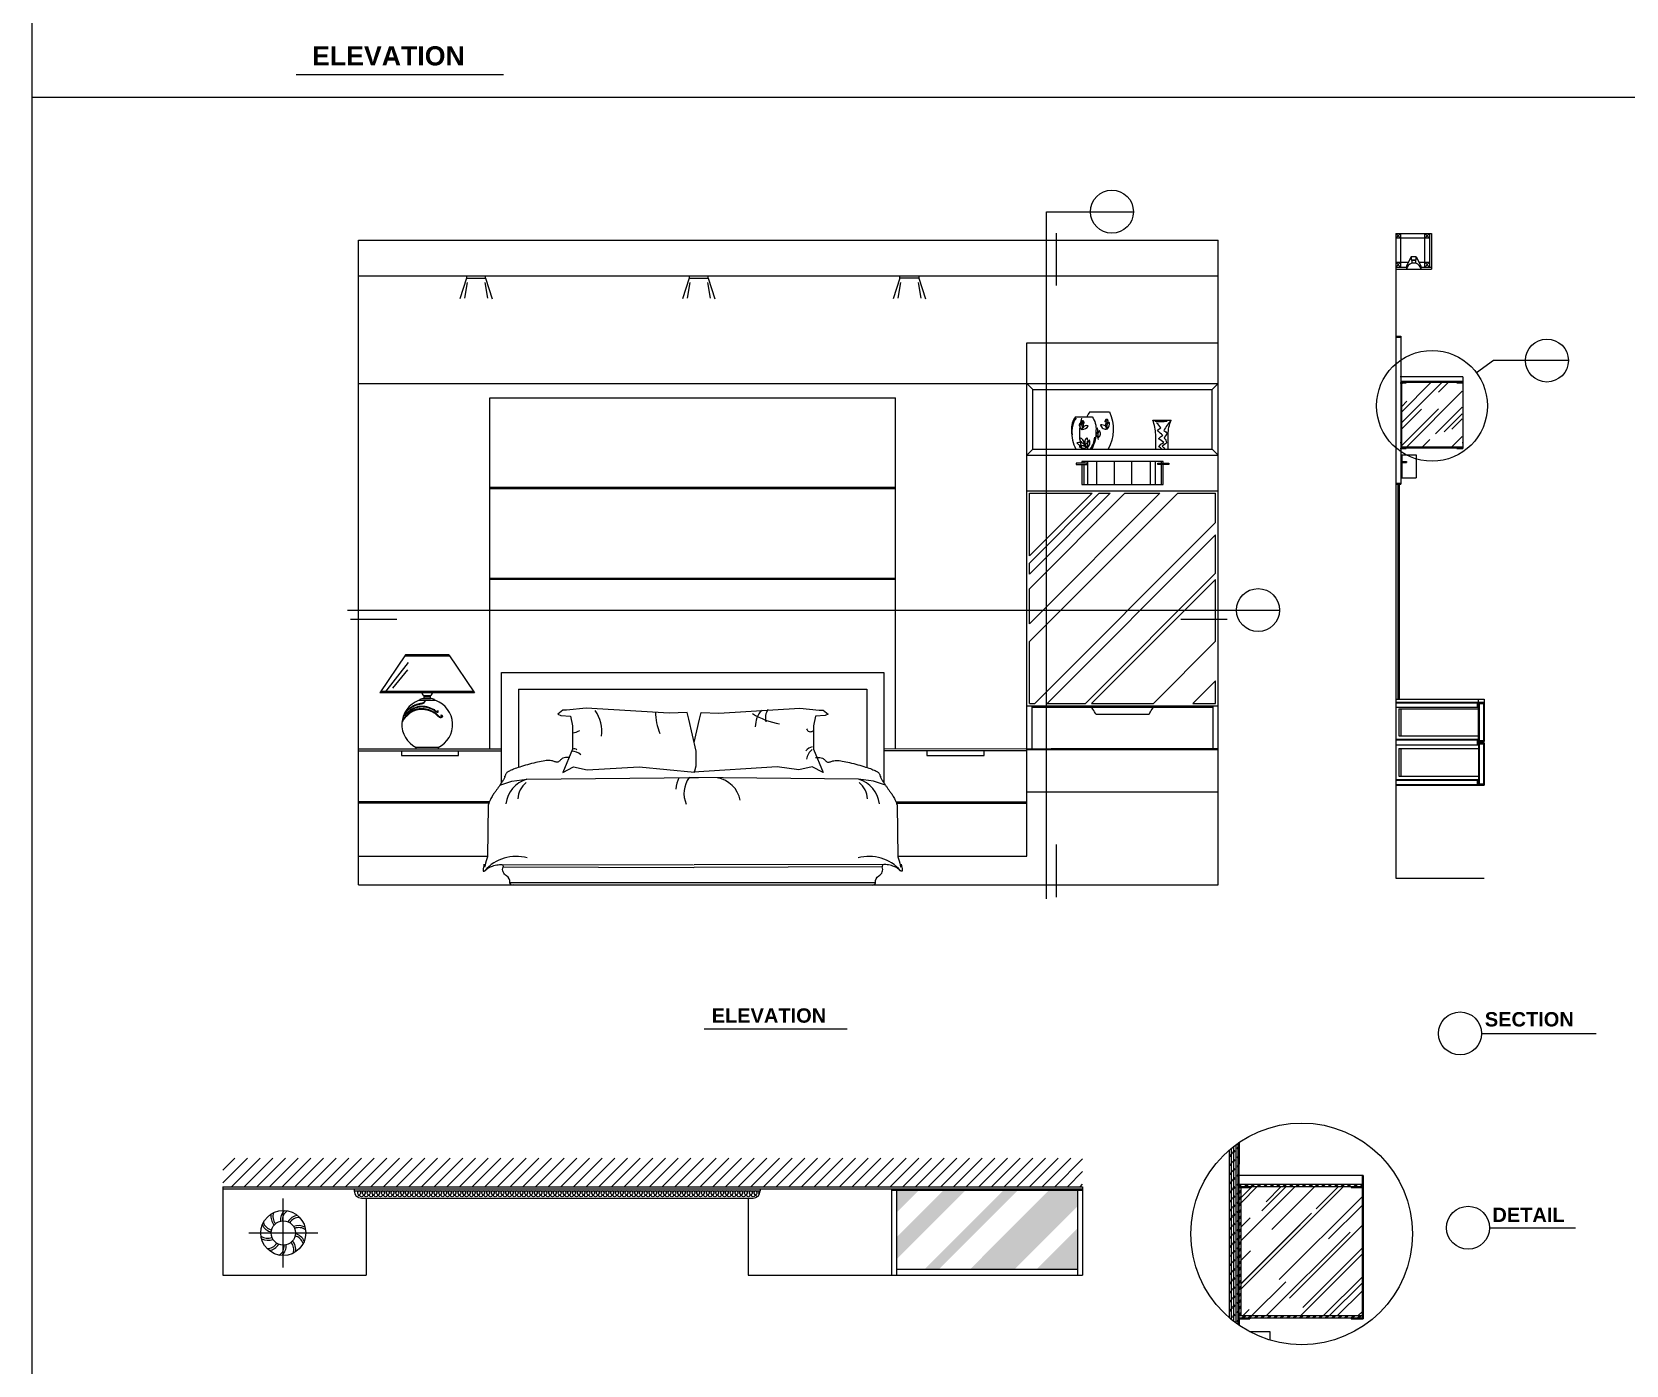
# Model space of a CAD drawing. Header units: inches. Extents: x 3 to 45, y 10.7 to 35.5.
# Drawn here: x 24.32 to 31, y 15.57 to 21.15 of the extents above; entities that cross this region are included whole.
import ezdxf

# ---------------------------------------------------------------- set-up
doc = ezdxf.new("R2010")
doc.units = ezdxf.units.IN
doc.header["$MEASUREMENT"] = 0
for name, color, linetype in [('02', 2, 'Continuous'), ('1', 1, 'Continuous'), ('4', 4, 'Continuous'), ('8', 8, 'Continuous'), ('kadrbm', 4, 'Continuous')]:
    doc.layers.add(name, color=color, linetype=linetype)
doc.styles.add('HT', font='swisseb.ttf')
pattern_1 = [(45, (14.175085, 12.022299), (-0.013470384, 0.013470384), []), (45, (14.1734, 12.023982), (-0.013470384, 0.013470384), []), (45, (14.171717, 12.025666), (-0.013470384, 0.013470384), [])]
pattern_2 = [(45, (14.175085, 12.0222985), (-0.006735192, 0.006735192), []), (45, (14.179575, 12.0222985), (-0.006735192, 0.006735192), [])]

# ---------------------------------------------------------------- blocks, each defined once
blk = doc.blocks.new('kadrbm')
at = {"layer": 'kadrbm', "color": 4}
blk.add_lwpolyline([(20.6631, 0.3257), (20.6631, 24.4603), (0.3369, 24.4603), (0.3369, 0.3257), (20.6631, 0.3257)], dxfattribs=at)

msp = doc.modelspace()

# ---------------------------------------------------------------- hatches: boundary and pattern name
at = {"layer": '8'}
h = msp.add_hatch(dxfattribs=at)
h.set_pattern_fill('AR-RROOF,_O', color=256, scale=0.1, angle=45)
h.set_pattern_definition([(45, (10.86815, 10.41035), (0.0848528, 0.22627417), [1.5, -0.2, 0.5, -0.1]), (45, (10.92684, 10.53975), (-0.1647559, 0.0233345), [0.3, -0.033, 0.6, -0.075]), (45, (10.843405, 10.50581), (0.32031937, 0.41507168), [0.8, -0.14, 0.4, -0.1])])
h.paths.add_polyline_path([(30.0796, 19.6866), (30.0796, 19.6846), (30.0616, 19.6846), (30.0616, 19.4166), (30.3146, 19.4166), (30.3146, 19.4346), (30.3146, 19.6846), (30.2916, 19.6846), (30.2916, 19.6866)])
h = msp.add_hatch(dxfattribs=at)
h.set_pattern_fill('CORK', color=256, scale=0.003, angle=90, style=0)
h.set_pattern_definition([(90, (14.175085, 12.0222985), (-0.009525, 6e-19), []), (225, (14.179847, 12.02706), (0.01905001, -0.01905001), [0.01347039, -0.01347039]), (225, (14.179847, 12.029442), (0.01905001, -0.01905001), [0.01347039, -0.01347039]), (225, (14.179847, 12.031824), (0.01905001, -0.01905001), [0.01347039, -0.01347039])])
h.paths.add_polyline_path([(29.3393, 15.7696, 0.024627), (29.3753, 15.7414), (29.3753, 16.5, 0.024627), (29.3393, 16.4719)])
h = msp.add_hatch(dxfattribs=at)
h.set_pattern_fill('ANSI31', color=256, scale=0.3, style=0)
h.set_pattern_definition([(45, (10.053836, 10.597873), (-0.026516504, 0.026516504), [])])
h.paths.add_polyline_path([(28.7248, 16.4382), (25.1248, 16.4382), (25.1248, 16.3182), (28.7248, 16.3182)])
h = msp.add_hatch(dxfattribs=at)
h.set_pattern_fill('ANSI32', color=256, scale=0.001, style=0)
h.set_pattern_definition(pattern_2)
h.paths.add_polyline_path([(29.3753, 16.3144), (29.4253, 16.3144), (29.4253, 16.3184), (29.3793, 16.3184), (29.3793, 16.3644), (29.3753, 16.3644)])
h = msp.add_hatch(dxfattribs=at)
h.set_pattern_fill('ANSI32', color=256, scale=0.001, style=0)
h.set_pattern_definition(pattern_2)
h.paths.add_polyline_path([(29.8993, 16.3644), (29.8953, 16.3644), (29.8953, 16.3184), (29.8493, 16.3184), (29.8493, 16.3144), (29.8993, 16.3144)])
h = msp.add_hatch(dxfattribs=at)
h.set_pattern_fill('AR-SAND', color=256, scale=0.01, style=0)
h.set_pattern_definition([(37.5, (10.053836, 10.597873), (-0.000629934, 0.019268238), [0, -0.0152, 0, -0.017, 0, -0.01625]), (7.5, (10.053836, 10.597873), (0.017697767, 0.02822146), [0, -0.0082, 0, -0.0137, 0, -0.00525]), (327.5, (10.041536, 10.597873), (0.031141419, 5.659e-05), [0, -0.005, 0, -0.018, 0, -0.0235]), (317.5, (10.041536, 10.597873), (0.030061266, 0.008776756), [0, -0.0025, 0, -0.0118, 0, -0.0135])])
h.paths.add_polyline_path([(27.9458, 16.21), (28.04, 16.3042), (27.9458, 16.3042)], flags=17)
h.paths.add_polyline_path([(27.9458, 16.106), (27.9458, 16.0142), (28.2359, 16.3042), (28.144, 16.3042)])
h.paths.add_polyline_path([(28.0642, 15.9732), (28.124, 15.9732), (28.455, 16.3042), (28.3952, 16.3042)])
h.paths.add_polyline_path([(28.2545, 15.9732), (28.4404, 15.9732), (28.7038, 16.2366), (28.7038, 16.3042), (28.5855, 16.3042)])
h.paths.add_polyline_path([(28.5323, 15.9732), (28.7038, 15.9732), (28.7038, 16.1447)], flags=17)
h = msp.add_hatch(dxfattribs=at)
h.set_pattern_fill('PLAST', color=256, scale=0.003, angle=45, style=0)
h.set_pattern_definition(pattern_1)
h.paths.add_polyline_path([(29.8953, 16.3184), (29.8953, 16.3284), (29.3793, 16.3284), (29.3793, 16.3184), (29.4253, 16.3184)])
h = msp.add_hatch(dxfattribs=at)
h.set_pattern_fill('PLAST', color=256, scale=0.003, angle=45, style=0)
h.set_pattern_definition(pattern_1)
h.paths.add_polyline_path([(29.3793, 15.8144), (29.3793, 15.7784), (29.3893, 15.7784), (29.3893, 16.3144), (29.3793, 16.3144)])
h = msp.add_hatch(dxfattribs=at)
h.set_pattern_fill('AR-RROOF', color=256, scale=0.005, angle=45, style=0)
h.set_pattern_definition([(45, (14.36258, 12.0223), (0.1077631, 0.2873682), [1.905, -0.254, 0.635, -0.127]), (45, (14.43711, 12.18664), (-0.20924, 0.0296348), [0.381, -0.04191, 0.762, -0.09525]), (45, (14.33114, 12.14353), (0.4068056, 0.52714103), [1.016, -0.1778, 0.508, -0.127])])
h.paths.add_polyline_path([(29.4253, 16.3184), (29.4253, 16.3144), (29.3893, 16.3144), (29.3893, 15.7784), (29.8953, 15.7784), (29.8953, 15.8144), (29.8953, 16.3144), (29.8493, 16.3144), (29.8493, 16.3184)])
h = msp.add_hatch(dxfattribs=at)
h.set_pattern_fill('ANSI32', color=256, scale=0.001, style=0)
h.set_pattern_definition(pattern_2)
h.paths.add_polyline_path([(29.3753, 15.7644), (29.4253, 15.7644), (29.4253, 15.7684), (29.3793, 15.7684), (29.3793, 15.8144), (29.3753, 15.8144)])
h = msp.add_hatch(dxfattribs=at)
h.set_pattern_fill('PLAST', color=256, scale=0.003, angle=45, style=0)
h.set_pattern_definition(pattern_1)
h.paths.add_polyline_path([(29.3793, 15.7784), (29.3793, 15.7684), (29.4253, 15.7684), (29.8953, 15.7684), (29.8953, 15.7784)])
h = msp.add_hatch(dxfattribs=at)
h.set_pattern_fill('ANSI32', color=256, scale=0.001, style=0)
h.set_pattern_definition(pattern_2)
h.paths.add_polyline_path([(29.8993, 15.8144), (29.8953, 15.8144), (29.8953, 15.7684), (29.8493, 15.7684), (29.8493, 15.7644), (29.8993, 15.7644)])

# ---------------------------------------------------------------- linework, layer by layer
at = {"layer": '02'}
for p, q in [((25.432, 20.9747), (26.3005, 20.9747)), ((30.0566, 20.3096), (30.0366, 20.2896)), ((30.0366, 20.3096), (30.0566, 20.2896)), ((30.0566, 20.3096), (30.0566, 20.1686)), ((30.1576, 20.3096), (30.1776, 20.2896)), ((30.1776, 20.3096), (30.1576, 20.2896)), ((30.1776, 20.3096), (30.1776, 20.1686)), ((30.1776, 20.2896), (30.0366, 20.2896)), ((30.0366, 20.1886), (30.0566, 20.1686)), ((30.0566, 20.1886), (30.0366, 20.1686)), ((30.0366, 20.1686), (30.0816, 20.1686)), ((30.1009, 20.2115), (30.0816, 20.1746)), ((30.0816, 20.1746), (30.0816, 20.1576)), ((30.1031, 20.196), (30.1031, 20.1852)), ((30.1201, 20.196), (30.1031, 20.196)), ((30.1031, 20.1865), (30.1201, 20.1865)), ((30.1078, 20.1992), (30.1078, 20.196)), ((30.1153, 20.1992), (30.1153, 20.196)), ((30.1201, 20.1852), (30.1201, 20.196)), ((30.1222, 20.2115), (30.1416, 20.1746)), ((30.1342, 20.1886), (30.1776, 20.1886)), ((30.1416, 20.1746), (30.1416, 20.1576)), ((30.1416, 20.1686), (30.1866, 20.1686)), ((30.1776, 20.1886), (30.1576, 20.1686)), ((30.1576, 20.1886), (30.1776, 20.1686)), ((26.1448, 20.1216), (26.1168, 20.0357)), ((26.1473, 20.1037), (26.1368, 20.0392)), ((26.2223, 20.1037), (26.2329, 20.0392)), ((26.2248, 20.1216), (26.2528, 20.0357)), ((27.0771, 20.1216), (27.0491, 20.0357)), ((27.0796, 20.1037), (27.0691, 20.0392)), ((27.1546, 20.1037), (27.1652, 20.0392)), ((27.1571, 20.1216), (27.1851, 20.0357)), ((27.9594, 20.1216), (27.9314, 20.0357)), ((27.9619, 20.1037), (27.9514, 20.0392)), ((28.0369, 20.1037), (28.0475, 20.0392)), ((28.0394, 20.1216), (28.0674, 20.0357)), ((30.0716, 20.1596), (30.0716, 20.1576)), ((30.1516, 20.1596), (30.1516, 20.1576)), ((28.4921, 19.8516), (29.2921, 19.8516)), ((30.0366, 19.8746), (30.0576, 19.8746)), ((30.4458, 19.7775), (30.375, 19.7253)), ((30.7594, 19.7775), (30.4458, 19.7775)), ((30.3166, 19.7096), (30.3166, 19.4096)), ((28.5171, 19.6566), (28.4921, 19.6816)), ((28.5171, 19.6566), (29.2671, 19.6566)), ((28.5171, 19.4066), (28.5171, 19.6566)), ((29.2671, 19.6566), (29.2921, 19.6816)), ((29.2671, 19.4066), (29.2671, 19.6566)), ((30.0546, 19.6846), (30.0796, 19.6846)), ((30.0566, 19.6916), (30.3146, 19.6916)), ((30.0566, 19.6866), (30.3146, 19.6866)), ((30.0616, 19.4166), (30.0616, 19.6846)), ((30.0796, 19.6866), (30.0796, 19.6846)), ((30.2916, 19.6866), (30.2916, 19.6846)), ((30.2916, 19.6846), (30.3166, 19.6846)), ((26.2421, 19.6216), (27.9421, 19.6216)), ((26.2421, 18.1516), (26.2421, 19.6216)), ((27.9421, 18.1516), (27.9421, 19.6216)), ((28.755, 19.5626), (28.8373, 19.5626)), ((28.6948, 19.5419), (28.7647, 19.5419)), ((29.0185, 19.5275), (29.0958, 19.5275)), ((30.0546, 19.4346), (30.0566, 19.4346)), ((30.3146, 19.4346), (30.3166, 19.4346)), ((28.5171, 19.4066), (28.4921, 19.3816)), ((28.5171, 19.4066), (29.2671, 19.4066)), ((29.2671, 19.4066), (29.2921, 19.3816)), ((30.0546, 19.4096), (30.0796, 19.4096)), ((30.0566, 19.4166), (30.3146, 19.4166)), ((30.0566, 19.4116), (30.3146, 19.4116)), ((30.0615, 19.383), (30.1215, 19.383)), ((30.0615, 19.383), (30.0615, 19.355)), ((30.0796, 19.4116), (30.0796, 19.4096)), ((30.1215, 19.383), (30.1215, 19.2864)), ((30.2916, 19.4116), (30.2916, 19.4096)), ((30.2916, 19.4096), (30.3166, 19.4096)), ((28.7221, 19.3425), (28.7221, 19.2584)), ((28.73, 19.355), (28.73, 19.347)), ((28.73, 19.3425), (28.73, 19.2584)), ((28.746, 19.355), (28.746, 19.2584)), ((28.783, 19.355), (28.783, 19.2584)), ((28.8566, 19.355), (28.8566, 19.2584)), ((28.9291, 19.355), (28.9291, 19.2584)), ((29.0079, 19.355), (29.0079, 19.2584)), ((29.0295, 19.355), (29.0295, 19.2584)), ((29.0543, 19.355), (29.0543, 19.347)), ((29.0543, 19.3425), (29.0543, 19.2584)), ((30.0576, 19.355), (30.0815, 19.355)), ((30.0576, 19.3505), (30.0815, 19.3505)), ((30.0615, 19.3505), (30.0615, 19.2864)), ((30.0815, 19.355), (30.0815, 19.3505)), ((26.2421, 19.2466), (27.9421, 19.2466)), ((26.2421, 19.2416), (27.9421, 19.2416)), ((28.4921, 19.2316), (29.2921, 19.2316)), ((30.0366, 19.2646), (30.0576, 19.2646)), ((30.0456, 19.2596), (30.0456, 18.3596)), ((30.0615, 19.2864), (30.1215, 19.2864)), ((28.5021, 18.6006), (29.1231, 19.2216)), ((28.5021, 18.675), (29.0487, 19.2216)), ((28.5021, 18.8214), (28.9022, 19.2216)), ((28.5021, 18.9592), (28.5021, 19.2216)), ((28.5021, 18.9592), (28.7645, 19.2216)), ((28.5021, 18.8829), (28.8408, 19.2216)), ((28.5021, 18.9295), (28.7942, 19.2216)), ((28.5021, 19.2216), (28.7645, 19.2216)), ((28.7942, 19.2216), (28.8408, 19.2216)), ((28.9022, 19.2216), (29.0487, 19.2216)), ((29.1231, 19.2216), (29.2821, 19.2216)), ((29.2821, 19.0986), (29.2821, 19.2216)), ((28.5251, 18.3416), (29.2821, 19.0986)), ((28.5762, 18.3416), (29.2821, 19.0475)), ((29.2821, 18.8865), (29.2821, 19.0475)), ((28.5021, 18.8829), (28.5021, 18.9295)), ((26.2421, 18.8666), (27.9421, 18.8666)), ((26.2421, 18.8616), (27.9421, 18.8616)), ((28.7372, 18.3416), (29.2821, 18.8865)), ((28.7627, 18.3416), (29.2821, 18.861)), ((29.2821, 18.6022), (29.2821, 18.861)), ((28.5021, 18.675), (28.5021, 18.8214)), ((25.6467, 18.7324), (29.5496, 18.7324)), ((28.5021, 18.3416), (28.5021, 18.6006)), ((29.0215, 18.3416), (29.2821, 18.6022)), ((25.8897, 18.545), (25.7814, 18.386)), ((25.8027, 18.386), (25.9023, 18.5136)), ((26.0709, 18.545), (26.179, 18.386)), ((25.8973, 18.4818), (25.8352, 18.4053)), ((26.2921, 18.4716), (27.8921, 18.4716)), ((29.187, 18.3416), (29.2821, 18.4367)), ((29.2821, 18.3416), (29.2821, 18.4367)), ((26.179, 18.386), (25.7814, 18.386)), ((26.1749, 18.392), (25.7855, 18.392)), ((25.9941, 18.3674), (25.9664, 18.3674)), ((25.9926, 18.3614), (25.9678, 18.3614)), ((25.9903, 18.3733), (25.9699, 18.3733)), ((26.3621, 18.4016), (27.8221, 18.4016)), ((26.3621, 18.4016), (26.3621, 18.0733)), ((27.8221, 18.4016), (27.8221, 18.0733)), ((30.3816, 18.3596), (30.3826, 17.9996)), ((26.0164, 18.3537), (25.9446, 18.3537)), ((25.9493, 18.3537), (25.9493, 18.3575)), ((26.0112, 18.3537), (26.0112, 18.3577)), ((28.5021, 18.3416), (28.5251, 18.3416)), ((28.5131, 18.3266), (29.2711, 18.3266)), ((28.5762, 18.3416), (28.7372, 18.3416)), ((28.7627, 18.3416), (29.0215, 18.3416)), ((28.7821, 18.2966), (29.0021, 18.2966)), ((29.187, 18.3416), (29.2821, 18.3416)), ((30.0366, 18.3476), (30.4066, 18.3476)), ((30.0366, 18.3446), (30.3766, 18.3446)), ((30.0366, 18.3266), (30.3816, 18.3266)), ((30.0486, 18.3196), (30.3826, 18.3196)), ((30.0486, 18.3196), (30.0486, 18.2056)), ((30.0576, 18.3196), (30.0576, 18.2056)), ((30.3766, 18.3476), (30.3766, 18.3266)), ((30.3826, 18.3416), (30.4066, 18.3416)), ((30.3856, 18.3416), (30.3856, 18.1871)), ((30.4036, 18.3416), (30.4036, 18.1871)), ((30.0366, 18.1916), (30.3816, 18.1916)), ((30.0366, 18.1886), (30.3766, 18.1886)), ((30.0366, 18.1676), (30.3816, 18.1676)), ((30.0486, 18.2056), (30.3826, 18.2056)), ((30.3766, 18.1916), (30.3766, 18.1676)), ((30.3826, 18.1871), (30.4066, 18.1871)), ((30.3826, 18.1821), (30.4066, 18.1821)), ((30.3826, 18.1771), (30.4066, 18.1771)), ((30.3826, 18.1721), (30.4066, 18.1721)), ((30.3856, 18.1721), (30.3856, 18.0046)), ((30.4036, 18.1721), (30.4036, 18.0046)), ((25.6921, 18.1436), (26.2921, 18.1436)), ((26.0265, 18.1574), (25.9345, 18.1574)), ((25.9345, 18.1516), (25.9345, 18.1574)), ((26.0265, 18.1574), (26.0265, 18.1516)), ((28.4921, 18.1436), (27.8921, 18.1436)), ((28.4921, 18.1491), (29.2921, 18.1491)), ((30.0486, 18.1536), (30.3826, 18.1536)), ((30.0486, 18.1536), (30.0486, 18.0376)), ((30.0576, 18.1536), (30.0576, 18.0376)), ((26.3052, 18.034), (26.3052, 18.0366)), ((27.879, 18.034), (27.879, 18.0366)), ((30.0486, 18.0376), (30.3826, 18.0376)), ((30.0366, 18.0236), (30.3816, 18.0236)), ((30.0366, 18.0206), (30.3766, 18.0206)), ((30.0366, 18.0026), (30.3766, 18.0026)), ((30.3766, 18.0236), (30.3766, 17.9996)), ((30.3826, 18.0046), (30.4066, 18.0046)), ((26.2405, 17.9291), (25.6921, 17.9291)), ((27.9437, 17.9291), (28.4921, 17.9291)), ((27.9456, 17.9241), (28.4921, 17.9241)), ((26.326, 17.5916), (27.8582, 17.5916)), ((27.1396, 16.9792), (27.7396, 16.9792)), ((30.3955, 16.9597), (30.8755, 16.9597)), ((29.3753, 16.5), (29.3753, 15.7414)), ((29.3813, 16.5042), (29.3793, 16.3184)), ((29.8953, 16.3644), (29.8953, 16.3184)), ((29.8993, 16.3644), (29.8993, 15.7644)), ((25.1248, 16.3092), (28.7248, 16.3092)), ((25.6748, 16.3002), (27.3748, 16.3002)), ((27.9458, 16.3042), (27.9458, 15.9482)), ((28.7038, 16.3042), (28.7038, 15.9482)), ((29.3753, 16.3144), (29.4253, 16.3144)), ((29.3793, 16.3284), (29.8953, 16.3284)), ((29.3793, 16.3184), (29.8953, 16.3184)), ((29.3793, 16.3144), (29.3793, 15.7684)), ((29.3893, 15.7784), (29.3893, 16.3144)), ((29.4253, 16.3184), (29.4253, 16.3144)), ((29.8493, 16.3184), (29.8493, 16.3144)), ((29.8493, 16.3144), (29.8993, 16.3144)), ((29.8953, 16.3144), (29.8953, 15.7684)), ((25.3777, 15.9802), (25.3777, 16.2686)), ((25.2335, 16.1244), (25.5219, 16.1244)), ((30.4291, 16.1462), (30.7891, 16.1462)), ((27.9458, 15.9732), (28.7038, 15.9732)), ((29.3753, 15.8144), (29.3793, 15.8144)), ((29.3753, 15.7644), (29.4253, 15.7644)), ((29.3793, 15.7784), (29.8953, 15.7784)), ((29.3793, 15.7684), (29.8953, 15.7684)), ((29.4253, 15.7684), (29.4253, 15.7644)), ((29.8493, 15.7684), (29.8493, 15.7644)), ((29.8493, 15.7644), (29.8993, 15.7644)), ((29.8953, 15.8144), (29.8993, 15.8144)), ((29.4244, 15.7112), (29.509, 15.7112)), ((29.509, 15.7112), (29.509, 15.6764))]:
    msp.add_line(p, q, dxfattribs=at)
for points in [[(28.5732, 17.5231), (28.5732, 20.4007), (28.9376, 20.4007)], [(30.1576, 20.1686), (30.1576, 20.3096)], [(30.0366, 20.1886), (30.0889, 20.1886)], [(26.1448, 20.1316), (26.1448, 20.1216), (26.2248, 20.1216), (26.2248, 20.1316)], [(27.0771, 20.1316), (27.0771, 20.1216), (27.1571, 20.1216), (27.1571, 20.1316)], [(28.0394, 20.1316), (28.0394, 20.1216), (27.9594, 20.1216), (27.9594, 20.1316)], [(29.0621, 19.347), (29.0621, 19.355), (28.7221, 19.355), (28.7221, 19.347)], [(28.7221, 19.2584), (29.0621, 19.2584), (29.0621, 19.3425)], [(26.075, 18.539), (25.8856, 18.539)], [(26.0709, 18.545), (25.8897, 18.545)], [(26.0386, 18.2932), (26.0401, 18.2926), (26.0414, 18.2919), (26.0425, 18.291), (26.0433, 18.2899), (26.0438, 18.2887), (26.0439, 18.2875), (26.0436, 18.2865), (26.0433, 18.2856), (26.0428, 18.2848), (26.0423, 18.2842), (26.0417, 18.2836), (26.041, 18.2831), (26.0403, 18.2826), (26.0395, 18.2823), (26.0387, 18.282), (26.0378, 18.2819), (26.037, 18.2818), (26.0361, 18.2818), (26.0352, 18.2819), (26.0343, 18.2821), (26.0334, 18.2824), (26.0325, 18.2828), (26.0316, 18.2832), (26.0308, 18.2837), (26.0299, 18.2843), (26.029, 18.285), (26.0282, 18.2857), (26.0273, 18.2865), (26.0265, 18.2873), (26.0256, 18.2881), (26.0247, 18.289), (26.0238, 18.2899), (26.0228, 18.2909), (26.0219, 18.2918), (26.0208, 18.2928), (26.0198, 18.2938), (26.0186, 18.2949), (26.0174, 18.2959), (26.0162, 18.2969), (26.0148, 18.298), (26.0133, 18.2991), (26.0118, 18.3002), (26.0101, 18.3013), (26.0084, 18.3023), (26.0066, 18.3034), (26.0047, 18.3045), (26.0027, 18.3055), (26.0007, 18.3065), (25.9987, 18.3075), (25.9966, 18.3084), (25.9944, 18.3093), (25.9923, 18.3102), (25.9902, 18.311), (25.9881, 18.3117), (25.9861, 18.3124), (25.9842, 18.313), (25.9823, 18.3135), (25.9805, 18.314), (25.9788, 18.3144), (25.9771, 18.3147), (25.9754, 18.315), (25.9738, 18.3153), (25.9721, 18.3155), (25.9703, 18.3158), (25.9686, 18.316), (25.9668, 18.3162), (25.9649, 18.3163), (25.9631, 18.3165), (25.9612, 18.3166), (25.9594, 18.3167), (25.9575, 18.3168), (25.9557, 18.3168), (25.9539, 18.3168), (25.9521, 18.3167), (25.9504, 18.3166), (25.9486, 18.3165), (25.9469, 18.3163), (25.9451, 18.316), (25.9434, 18.3158), (25.9416, 18.3154), (25.9398, 18.3151), (25.938, 18.3147), (25.9363, 18.3142), (25.9345, 18.3138), (25.9328, 18.3133), (25.9311, 18.3128), (25.9295, 18.3123), (25.9279, 18.3117), (25.9265, 18.3112), (25.9251, 18.3107), (25.9237, 18.3102), (25.9224, 18.3096), (25.9211, 18.309), (25.9199, 18.3084), (25.9186, 18.3078), (25.9173, 18.3071), (25.916, 18.3063), (25.9147, 18.3055), (25.9134, 18.3046), (25.9121, 18.3038), (25.9107, 18.3028), (25.9094, 18.3019), (25.9082, 18.3009), (25.9069, 18.2998), (25.9057, 18.2988), (25.9044, 18.2977), (25.9032, 18.2966), (25.9021, 18.2955), (25.9009, 18.2944), (25.8997, 18.2933), (25.8985, 18.2921), (25.8973, 18.291), (25.8961, 18.2898), (25.8949, 18.2887), (25.8937, 18.2875), (25.8925, 18.2863), (25.8913, 18.285), (25.89, 18.2837), (25.8888, 18.2824), (25.8875, 18.281), (25.8863, 18.2795), (25.885, 18.2779), (25.8837, 18.2762), (25.8824, 18.2744), (25.8811, 18.2726), (25.8798, 18.2708), (25.8784, 18.2688), (25.8747, 18.2634)], [(26.0378, 18.2911), (26.0392, 18.2906), (26.0402, 18.29), (26.0409, 18.2894), (26.0414, 18.2888), (26.0416, 18.2883), (26.0416, 18.2877), (26.0415, 18.2871), (26.0413, 18.2866), (26.041, 18.2861), (26.0406, 18.2857), (26.0402, 18.2853), (26.0398, 18.2849), (26.0393, 18.2846), (26.0387, 18.2844), (26.0381, 18.2842), (26.0375, 18.2841), (26.0369, 18.284), (26.0362, 18.284), (26.0356, 18.2841), (26.0349, 18.2842), (26.0342, 18.2845), (26.0334, 18.2848), (26.0327, 18.2851), (26.032, 18.2856), (26.0312, 18.2861), (26.0304, 18.2867), (26.0296, 18.2874), (26.0288, 18.2881), (26.028, 18.2889), (26.0271, 18.2897), (26.0263, 18.2906), (26.0253, 18.2915), (26.0244, 18.2924), (26.0234, 18.2934), (26.0224, 18.2944), (26.0213, 18.2955), (26.0201, 18.2965), (26.0189, 18.2976), (26.0175, 18.2987), (26.0161, 18.2998), (26.0146, 18.3009), (26.013, 18.302), (26.0113, 18.3031), (26.0095, 18.3042), (26.0077, 18.3053), (26.0057, 18.3064), (26.0038, 18.3075), (26.0017, 18.3085), (25.9996, 18.3095), (25.9974, 18.3105), (25.9953, 18.3114), (25.9931, 18.3122), (25.991, 18.3131), (25.9889, 18.3138), (25.9868, 18.3145), (25.9848, 18.3151), (25.9829, 18.3156), (25.9811, 18.3161), (25.9793, 18.3165), (25.9775, 18.3169), (25.9758, 18.3172), (25.9741, 18.3175), (25.9724, 18.3177), (25.9706, 18.3179), (25.9688, 18.3182), (25.967, 18.3184), (25.9651, 18.3185), (25.9633, 18.3187), (25.9614, 18.3188), (25.9595, 18.3189), (25.9576, 18.319), (25.9557, 18.319), (25.9539, 18.319), (25.952, 18.3189), (25.9502, 18.3188), (25.9484, 18.3187), (25.9466, 18.3185), (25.9448, 18.3182), (25.943, 18.3179), (25.9412, 18.3176), (25.9394, 18.3172), (25.9375, 18.3168), (25.9357, 18.3164), (25.9339, 18.3159), (25.9322, 18.3154), (25.9305, 18.3149), (25.9288, 18.3143), (25.9272, 18.3138), (25.9257, 18.3133), (25.9243, 18.3127), (25.9229, 18.3122), (25.9215, 18.3116), (25.9202, 18.311), (25.9189, 18.3104), (25.9176, 18.3097), (25.9162, 18.309), (25.9149, 18.3082), (25.9135, 18.3074), (25.9122, 18.3065), (25.9108, 18.3056), (25.9095, 18.3046), (25.9081, 18.3036), (25.9068, 18.3026), (25.9055, 18.3015), (25.9042, 18.3005), (25.903, 18.2994), (25.9018, 18.2983), (25.9006, 18.2971), (25.8994, 18.296), (25.8982, 18.2949), (25.897, 18.2937), (25.8958, 18.2926), (25.8946, 18.2914), (25.8934, 18.2902), (25.8922, 18.2891), (25.8909, 18.2878), (25.8897, 18.2866), (25.8884, 18.2853), (25.8871, 18.2839), (25.8859, 18.2824), (25.8846, 18.2809), (25.8833, 18.2792), (25.882, 18.2775), (25.8806, 18.2757), (25.8793, 18.2739), (25.878, 18.272), (25.8766, 18.2701), (25.8753, 18.2681)], [(26.0108, 18.3124), (26.0031, 18.316), (25.9966, 18.3189), (25.991, 18.3211), (25.9861, 18.3228), (25.982, 18.3241), (25.9783, 18.3249), (25.975, 18.3256), (25.9718, 18.3261), (25.9686, 18.3264), (25.9655, 18.3267), (25.9624, 18.3269), (25.9593, 18.327), (25.9562, 18.327), (25.9531, 18.3268), (25.95, 18.3265), (25.9468, 18.326), (25.9435, 18.3254), (25.9403, 18.3246), (25.937, 18.3237), (25.9337, 18.3227), (25.9305, 18.3216), (25.9274, 18.3205), (25.9245, 18.3193), (25.9217, 18.318), (25.9192, 18.3168), (25.9168, 18.3155), (25.9144, 18.3141), (25.9121, 18.3127), (25.9098, 18.311), (25.9073, 18.3092), (25.9047, 18.3071), (25.9019, 18.3048), (25.8989, 18.3021), (25.8957, 18.2993), (25.8925, 18.2965), (25.8894, 18.2938), (25.8867, 18.2914), (25.8844, 18.2894), (25.8826, 18.2879), (25.8792, 18.2854)], [(26.0118, 18.3144), (26.004, 18.318), (25.9974, 18.3209), (25.9917, 18.3232), (25.9868, 18.3249), (25.9826, 18.3262), (25.9788, 18.3271), (25.9753, 18.3278), (25.9721, 18.3282), (25.9689, 18.3286), (25.9657, 18.3289), (25.9625, 18.3291), (25.9593, 18.3292), (25.9562, 18.3292), (25.953, 18.329), (25.9497, 18.3287), (25.9464, 18.3282), (25.9431, 18.3276), (25.9397, 18.3268), (25.9364, 18.3259), (25.933, 18.3248), (25.9298, 18.3237), (25.9266, 18.3225), (25.9236, 18.3213), (25.9208, 18.32), (25.9182, 18.3187), (25.9157, 18.3174), (25.9133, 18.316), (25.9109, 18.3145), (25.9085, 18.3128), (25.906, 18.3109), (25.9034, 18.3088), (25.9005, 18.3064), (25.8974, 18.3038), (25.8942, 18.301), (25.891, 18.2981), (25.888, 18.2955), (25.8853, 18.293), (25.883, 18.2911), (25.8813, 18.2897), (25.8803, 18.289)], [(25.9722, 18.3537), (25.9716, 18.3508), (25.9708, 18.3483), (25.9697, 18.3463), (25.9683, 18.3446), (25.9667, 18.3433), (25.9649, 18.3422), (25.9628, 18.3413), (25.9606, 18.3405), (25.9582, 18.3398), (25.9557, 18.3392), (25.9531, 18.3385), (25.9504, 18.3379), (25.9477, 18.3373), (25.9449, 18.3366), (25.9421, 18.336), (25.9394, 18.3353), (25.9367, 18.3345), (25.934, 18.3337), (25.9313, 18.3327), (25.9287, 18.3317), (25.926, 18.3305), (25.9232, 18.3292), (25.9204, 18.3277), (25.9175, 18.326), (25.9144, 18.3241), (25.9112, 18.3219), (25.9077, 18.3194), (25.9039, 18.3164), (25.8997, 18.3128), (25.895, 18.3087), (25.8898, 18.3038), (25.8841, 18.2981)], [(25.97, 18.3537), (25.9695, 18.3513), (25.9688, 18.3492), (25.9678, 18.3475), (25.9667, 18.3462), (25.9654, 18.3451), (25.9638, 18.3442), (25.962, 18.3434), (25.9599, 18.3426), (25.9576, 18.3419), (25.9552, 18.3413), (25.9526, 18.3407), (25.9499, 18.34), (25.9472, 18.3394), (25.9444, 18.3388), (25.9416, 18.3381), (25.9388, 18.3374), (25.936, 18.3366), (25.9333, 18.3357), (25.9306, 18.3348), (25.9278, 18.3337), (25.9251, 18.3325), (25.9222, 18.3311), (25.9193, 18.3296), (25.9163, 18.3279), (25.9132, 18.3259), (25.9099, 18.3237), (25.9063, 18.3211), (25.9025, 18.3181), (25.8982, 18.3145), (25.8935, 18.3103), (25.8883, 18.3054), (25.8871, 18.3042)], [(26.0101, 18.3128), (26.0184, 18.3063), (26.0213, 18.3051), (26.0261, 18.3051), (26.0261, 18.3097)], [(26.0114, 18.3146), (26.0196, 18.3082), (26.0217, 18.3073), (26.0239, 18.3073), (26.0239, 18.3097)], [(25.8721, 18.1436), (25.8721, 18.1236), (26.1121, 18.1236), (26.1121, 18.1436)], [(28.0721, 18.1436), (28.0721, 18.1236), (28.3121, 18.1236), (28.3121, 18.1436)], [(26.2386, 17.9241), (25.6921, 17.9241)], [(26.2982, 17.6577), (27.0964, 17.6553)], [(27.886, 17.6577), (27.0981, 17.6553)]]:
    msp.add_lwpolyline(points, dxfattribs=at)
for points in [[(30.1009, 20.2115), (30.1009, 20.1992), (30.1222, 20.1992), (30.1222, 20.2115)], [(28.6986, 19.3425), (28.7436, 19.3425), (28.7436, 19.347), (28.6986, 19.347)], [(29.0856, 19.3425), (29.0406, 19.3425), (29.0406, 19.347), (29.0856, 19.347)]]:
    msp.add_lwpolyline(points, close=True, dxfattribs=at)
for points in [[(28.755, 19.5626, 0.062229), (28.7433, 19.5419)], [(28.8373, 19.5626, -0.236592), (28.8317, 19.4066)], [(28.6948, 19.5419, 0.184605), (28.6788, 19.4843, 0.132825), (28.6966, 19.4066)], [(28.7647, 19.5419, -0.184605), (28.7808, 19.4843, -0.132825), (28.763, 19.4066)], [(29.031, 19.4066), (29.031, 19.4678, 0.096634), (29.0185, 19.5275)], [(29.0566, 19.4066, 0.099402), (29.0437, 19.4158, -0.167344), (29.065, 19.4338, 0.108808), (29.0425, 19.4495, -0.113487), (29.0613, 19.4641, 0.049998), (29.0387, 19.4827, -0.161196), (29.0524, 19.4959, 0.081053), (29.0349, 19.5162)], [(29.0958, 19.5275, 0.070336), (29.0653, 19.4839, -0.277025), (29.0784, 19.4696, 0.092693), (29.0662, 19.4522, -0.205592), (29.0757, 19.4326, -0.0023), (29.0588, 19.4183, -0.042775), (29.0696, 19.4087, 0.02374), (29.0676, 19.4066)], [(29.0833, 19.4066), (29.0833, 19.4678, -0.096634), (29.0958, 19.5275)], [(28.7821, 18.2966, -0.203811), (28.7772, 18.3017, 0.068192), (28.7649, 18.3216, 0.094395), (28.7595, 18.3266)], [(29.0021, 18.2966, 0.203811), (29.007, 18.3017, -0.068192), (29.0193, 18.3216, -0.094395), (29.0247, 18.3266)], [(25.7902, 16.2877, -2.5), (25.7802, 16.2877, 2.5), (25.7702, 16.2877, -2.5), (25.7602, 16.2877, 2.5), (25.7502, 16.2877, -2.5), (25.7402, 16.2877, 2.5), (25.7302, 16.2877, -2.5), (25.7202, 16.2877, 2.5), (25.7102, 16.2877, -2.5), (25.7002, 16.2877, 2.5), (25.6902, 16.2877, -0.42785), (25.6902, 16.2773, -0.42785)], [(25.8902, 16.2877, -2.5), (25.8802, 16.2877, 2.5), (25.8702, 16.2877, -2.5), (25.8602, 16.2877, 2.5), (25.8502, 16.2877, -2.5), (25.8402, 16.2877, 2.5), (25.8302, 16.2877, -2.5), (25.8202, 16.2877, 2.5), (25.8102, 16.2877, -2.5), (25.8002, 16.2877, 2.5), (25.7902, 16.2877, -0.677033)], [(25.9902, 16.2877, -2.5), (25.9802, 16.2877, 2.5), (25.9702, 16.2877, -2.5), (25.9602, 16.2877, 2.5), (25.9502, 16.2877, -2.5), (25.9402, 16.2877, 2.5), (25.9302, 16.2877, -2.5), (25.9202, 16.2877, 2.5), (25.9102, 16.2877, -2.5), (25.9002, 16.2877, 2.5), (25.8902, 16.2877, -0.677033)], [(26.0902, 16.2877, -2.5), (26.0802, 16.2877, 2.5), (26.0702, 16.2877, -2.5), (26.0602, 16.2877, 2.5), (26.0502, 16.2877, -2.5), (26.0402, 16.2877, 2.5), (26.0302, 16.2877, -2.5), (26.0202, 16.2877, 2.5), (26.0102, 16.2877, -2.5), (26.0002, 16.2877, 2.5), (25.9902, 16.2877, -0.677033)], [(26.1902, 16.2877, -2.5), (26.1802, 16.2877, 2.5), (26.1702, 16.2877, -2.5), (26.1602, 16.2877, 2.5), (26.1502, 16.2877, -2.5), (26.1402, 16.2877, 2.5), (26.1302, 16.2877, -2.5), (26.1202, 16.2877, 2.5), (26.1102, 16.2877, -2.5), (26.1002, 16.2877, 2.5), (26.0902, 16.2877, -0.677033)], [(26.2902, 16.2877, -2.5), (26.2802, 16.2877, 2.5), (26.2702, 16.2877, -2.5), (26.2602, 16.2877, 2.5), (26.2502, 16.2877, -2.5), (26.2402, 16.2877, 2.5), (26.2302, 16.2877, -2.5), (26.2202, 16.2877, 2.5), (26.2102, 16.2877, -2.5), (26.2002, 16.2877, 2.5), (26.1902, 16.2877, -0.677033)], [(26.3902, 16.2877, -2.5), (26.3802, 16.2877, 2.5), (26.3702, 16.2877, -2.5), (26.3602, 16.2877, 2.5), (26.3502, 16.2877, -2.5), (26.3402, 16.2877, 2.5), (26.3302, 16.2877, -2.5), (26.3202, 16.2877, 2.5), (26.3102, 16.2877, -2.5), (26.3002, 16.2877, 2.5), (26.2902, 16.2877, -0.677033)], [(26.4902, 16.2877, -2.5), (26.4802, 16.2877, 2.5), (26.4702, 16.2877, -2.5), (26.4602, 16.2877, 2.5), (26.4502, 16.2877, -2.5), (26.4402, 16.2877, 2.5), (26.4302, 16.2877, -2.5), (26.4202, 16.2877, 2.5), (26.4102, 16.2877, -2.5), (26.4002, 16.2877, 2.5), (26.3902, 16.2877, -0.677033)], [(26.5902, 16.2877, -2.5), (26.5802, 16.2877, 2.5), (26.5702, 16.2877, -2.5), (26.5602, 16.2877, 2.5), (26.5502, 16.2877, -2.5), (26.5402, 16.2877, 2.5), (26.5302, 16.2877, -2.5), (26.5202, 16.2877, 2.5), (26.5102, 16.2877, -2.5), (26.5002, 16.2877, 2.5), (26.4902, 16.2877, -0.677033)], [(26.6902, 16.2877, -2.5), (26.6802, 16.2877, 2.5), (26.6702, 16.2877, -2.5), (26.6602, 16.2877, 2.5), (26.6502, 16.2877, -2.5), (26.6402, 16.2877, 2.5), (26.6302, 16.2877, -2.5), (26.6202, 16.2877, 2.5), (26.6102, 16.2877, -2.5), (26.6002, 16.2877, 2.5), (26.5902, 16.2877, -0.677033)], [(26.7902, 16.2877, -2.5), (26.7802, 16.2877, 2.5), (26.7702, 16.2877, -2.5), (26.7602, 16.2877, 2.5), (26.7502, 16.2877, -2.5), (26.7402, 16.2877, 2.5), (26.7302, 16.2877, -2.5), (26.7202, 16.2877, 2.5), (26.7102, 16.2877, -2.5), (26.7002, 16.2877, 2.5), (26.6902, 16.2877, -0.677033)], [(26.8902, 16.2877, -2.5), (26.8802, 16.2877, 2.5), (26.8702, 16.2877, -2.5), (26.8602, 16.2877, 2.5), (26.8502, 16.2877, -2.5), (26.8402, 16.2877, 2.5), (26.8302, 16.2877, -2.5), (26.8202, 16.2877, 2.5), (26.8102, 16.2877, -2.5), (26.8002, 16.2877, 2.5), (26.7902, 16.2877, -0.677033)], [(26.9902, 16.2877, -2.5), (26.9802, 16.2877, 2.5), (26.9702, 16.2877, -2.5), (26.9602, 16.2877, 2.5), (26.9502, 16.2877, -2.5), (26.9402, 16.2877, 2.5), (26.9302, 16.2877, -2.5), (26.9202, 16.2877, 2.5), (26.9102, 16.2877, -2.5), (26.9002, 16.2877, 2.5), (26.8902, 16.2877, -0.677033)], [(27.0902, 16.2877, -2.5), (27.0802, 16.2877, 2.5), (27.0702, 16.2877, -2.5), (27.0602, 16.2877, 2.5), (27.0502, 16.2877, -2.5), (27.0402, 16.2877, 2.5), (27.0302, 16.2877, -2.5), (27.0202, 16.2877, 2.5), (27.0102, 16.2877, -2.5), (27.0002, 16.2877, 2.5), (26.9902, 16.2877, -0.677033)], [(27.1902, 16.2877, -2.5), (27.1802, 16.2877, 2.5), (27.1702, 16.2877, -2.5), (27.1602, 16.2877, 2.5), (27.1502, 16.2877, -2.5), (27.1402, 16.2877, 2.5), (27.1302, 16.2877, -2.5), (27.1202, 16.2877, 2.5), (27.1102, 16.2877, -2.5), (27.1002, 16.2877, 2.5), (27.0902, 16.2877, -0.677033)], [(27.2902, 16.2877, -2.5), (27.2802, 16.2877, 2.5), (27.2702, 16.2877, -2.5), (27.2602, 16.2877, 2.5), (27.2502, 16.2877, -2.5), (27.2402, 16.2877, 2.5), (27.2302, 16.2877, -2.5), (27.2202, 16.2877, 2.5), (27.2102, 16.2877, -2.5), (27.2002, 16.2877, 2.5), (27.1902, 16.2877, -0.677033)], [(27.3617, 16.2762, -0.505437), (27.3602, 16.2877, 2.5), (27.3502, 16.2877, -2.5), (27.3402, 16.2877, 2.5), (27.3302, 16.2877, -2.5), (27.3202, 16.2877, 2.5), (27.3102, 16.2877, -2.5), (27.3002, 16.2877, 2.5), (27.2902, 16.2877, -0.677033)], [(27.3768, 16.3001, 0.758723), (27.3702, 16.2877, -0.093517), (27.3718, 16.2856)]]:
    msp.add_lwpolyline(points, format="xyb", dxfattribs=at)
for centre, radius in [((28.8476, 20.4007), 0.09), ((30.6694, 19.7775), 0.09), ((30.1882, 19.5877), 0.232), ((28.7243, 19.5195), 0.00261), ((29.4596, 18.7324), 0.09), ((30.3055, 16.9597), 0.09), ((29.6425, 16.1207), 0.464), ((30.3391, 16.1462), 0.09), ((25.3777, 16.1244), 0.0942), ((25.3777, 16.1244), 0.051)]:
    msp.add_circle(centre, radius, dxfattribs=at)
for centre, radius, start, end in [((30.1116, 20.1563), 0.0302, 106.38581, 173.7911), ((30.1116, 20.1563), 0.0302, 6.2089, 73.61419), ((28.7707, 19.4822), 0.0906, 143.25915, 189.92973), ((28.7314, 19.5073), 0.0202, 162.61329, 244.088), ((28.9421, 19.4744), 0.2306, 164.56266, 196.92055), ((28.7071, 19.4968), 0.0173, 333.931, 72.77028), ((28.7203, 19.5175), 0.00281, 106.54793, 307.6901), ((28.7218, 19.5222), 0.00301, 38.9053, 221.76659), ((28.7244, 19.5146), 0.0024, 164.04808, 2.06216), ((28.7046, 19.5051), 0.0243, 317.91954, 22.88907), ((28.7233, 19.5176), 0.0288, 268.70582, 330.89832), ((28.7263, 19.5227), 0.00259, 331.36227, 147.6291), ((28.7419, 19.4881), 0.0168, 67.2128, 153.05811), ((28.7286, 19.5181), 0.00331, 244.58041, 90.77932), ((28.7661, 19.484), 0.0226, 309.14209, 28.8675), ((28.7972, 19.4781), 0.0202, 123.71267, 142.55519), ((28.8221, 19.5116), 0.0219, 188.47507, 287.79534), ((28.8003, 19.4666), 0.0418, 59.39779, 89.76544), ((28.821, 19.5228), 0.00327, 97.06403, 303.42328), ((28.8231, 19.5276), 0.00289, 26.94561, 211.72045), ((28.8417, 19.5068), 0.0206, 152.7026, 231.02673), ((28.826, 19.5193), 0.00329, 165.7347, 340.8987), ((28.8281, 19.5278), 0.00269, 326.46675, 157.43645), ((28.8453, 19.5009), 0.0193, 114.45189, 211.40165), ((28.7977, 19.5155), 0.0397, 321.522, 4.33154), ((28.8292, 19.5223), 0.00417, 268.78273, 73.70748), ((29.0549, 19.7003), 0.1788, 261.39517, 277.69631), ((28.7123, 19.4047), 0.0299, 40.6745, 113.3036), ((28.7223, 19.448), 0.027, 215.97821, 297.99989), ((28.734, 19.452), 0.0221, 173.75531, 264.88033), ((28.7077, 19.4305), 0.0243, 358.88225, 79.75339), ((28.6829, 19.3812), 0.0692, 19.67497, 44.83486), ((28.7548, 19.4369), 0.0212, 124.59905, 211.38544), ((28.7272, 19.4427), 0.0194, 299.18181, 36.80267), ((28.775, 19.4253), 0.0294, 137.14512, 202.43235), ((28.7263, 19.434), 0.0294, 317.14512, 22.43235), ((28.6776, 19.4667), 0.0993, 322.74234, 354.17126), ((28.7599, 19.4422), 0.0318, 9.01404, 48.57019), ((28.8114, 19.467), 0.0234, 132.94241, 209.43663), ((28.7793, 19.472), 0.0202, 305.31113, 37.06792), ((28.7222, 19.3931), 0.0274, 46.80484, 114.50208), ((28.7291, 19.4346), 0.0246, 222.37997, 298.92696), ((25.9643, 18.332), 0.0296, 83.14811, 120.42283), ((25.974, 18.3891), 0.0163, 190.78189, 255.29491), ((25.9705, 18.3652), 0.00466, 151.7417, 234.75341), ((25.9701, 18.3692), 0.00409, 89.44088, 205.72952), ((25.9857, 18.3895), 0.0169, 285.92358, 347.99962), ((25.9904, 18.3692), 0.00409, 334.27048, 90.55912), ((25.99, 18.3652), 0.00466, 305.24659, 28.2583), ((25.9975, 18.3376), 0.0243, 55.71226, 101.41533), ((25.9809, 18.2534), 0.1067, 109.88528, 244.19509), ((25.9801, 18.2534), 0.1067, 295.80491, 70.11472), ((26.025, 18.3095), 0.00111, 6.6106, 173.3894), ((26.038, 18.2922), 0.00111, 59.77466, 257.66965), ((26.5697, 18.2276), 0.1418, 350.60134, 36.48248), ((27.1829, 18.3106), 0.2471, 180.95811, 202.67978), ((27.5167, 18.5856), 0.3355, 238.68758, 259.58798), ((27.4737, 18.2386), 0.12, 141.43008, 177.40356), ((27.4635, 18.2802), 0.0669, 147.29577, 193.75278), ((26.5788, 18.2926), 0.0753, 277.72408, 302.18915), ((27.5853, 18.2397), 0.0165, 195.31781, 307.86174), ((27.6055, 18.1125), 0.0495, 105.22523, 142.07886), ((26.5844, 18.0819), 0.06, 48.72974, 89.25052), ((26.5964, 18.1363), 0.016, 46.0883, 115.01381), ((27.625, 18.1032), 0.0558, 125.5447, 174.89455), ((27.1949, 17.9584), 0.1756, 155.8677, 171.90673), ((27.1625, 17.9653), 0.1072, 141.99576, 205.04903), ((27.1748, 17.9137), 0.1185, 10.85391, 80.31834), ((26.4308, 17.9077), 0.1215, 105.95357, 173.83867), ((26.457, 17.9349), 0.0977, 129.64368, 176.07317), ((27.7534, 17.9077), 0.1215, 6.16133, 74.04643), ((27.7272, 17.9349), 0.0977, 3.92683, 50.35632), ((26.3525, 17.5292), 0.1722, 74.16669, 139.35824), ((27.8317, 17.5292), 0.1722, 40.64176, 105.83331), ((25.343, 16.1864), 0.0605, 208.17003, 254.48975), ((25.339, 16.1819), 0.0462, 196.30017, 256.53802), ((25.3861, 16.195), 0.0605, 172.17003, 218.48975), ((25.3802, 16.1937), 0.0462, 160.30017, 220.53802), ((25.4259, 16.1766), 0.0605, 136.17003, 182.48975), ((25.4204, 16.179), 0.0462, 124.30017, 184.53802), ((25.4474, 16.1383), 0.0605, 100.17003, 146.48975), ((25.4443, 16.1435), 0.0462, 88.30017, 148.53802), ((25.3126, 16.1482), 0.0462, 232.30017, 292.53803), ((25.3132, 16.1542), 0.0605, 244.17003, 290.48975), ((25.3694, 16.0539), 0.0605, 352.17003, 38.48975), ((25.4422, 16.0947), 0.0605, 64.17003, 110.48975), ((25.4428, 16.1007), 0.0462, 52.30017, 112.53803), ((25.4164, 16.067), 0.0462, 16.30017, 76.53802), ((25.4124, 16.0624), 0.0605, 28.17003, 74.48975), ((25.3111, 16.1054), 0.0462, 268.30017, 328.53802), ((25.308, 16.1106), 0.0605, 280.17003, 326.48975), ((25.335, 16.0699), 0.0462, 304.30017, 4.53802), ((25.3295, 16.0723), 0.0605, 316.17003, 2.48975), ((25.3753, 16.0552), 0.0462, 340.30017, 40.53802)]:
    msp.add_arc(centre, radius, start, end, dxfattribs=at)
msp.add_ellipse((28.8261, 19.5234), major_axis=(-0.00079, 0.00142), ratio=0.739648, dxfattribs=at)
at = {"layer": '1'}
for p, q in [((30.0366, 20.3096), (30.0366, 17.6096)), ((25.6921, 17.5816), (29.2921, 17.5816)), ((30.0366, 17.6096), (30.4066, 17.6096)), ((29.3393, 16.4719), (29.3393, 15.7696)), ((25.1248, 16.3182), (28.7248, 16.3182))]:
    msp.add_line(p, q, dxfattribs=at)
for points in [[(28.6161, 20.0918), (28.6161, 20.3109)], [(25.6588, 18.6946), (25.8529, 18.6946)], [(29.1369, 18.6946), (29.331, 18.6946)], [(28.6161, 17.5311), (28.6161, 17.7503)]]:
    msp.add_lwpolyline(points, dxfattribs=at)
at = {"layer": '4'}
for p, q in [((24.3249, 20.8798), (44.6511, 20.8798)), ((30.0366, 20.3096), (30.1866, 20.3096)), ((30.1866, 20.3096), (30.1866, 20.1596)), ((25.6921, 20.2816), (29.2921, 20.2816)), ((25.6921, 17.5816), (25.6921, 20.2816)), ((29.2921, 17.5816), (29.2921, 20.2816)), ((25.6921, 20.1316), (29.2921, 20.1316)), ((30.0366, 20.1596), (30.1866, 20.1596)), ((28.4921, 17.7016), (28.4921, 19.8516)), ((30.0366, 19.8796), (30.0576, 19.8796)), ((30.0576, 19.8796), (30.0576, 19.2596)), ((30.3166, 19.7096), (30.0546, 19.7096)), ((25.6921, 19.6816), (29.2921, 19.6816)), ((28.4921, 19.3816), (29.2921, 19.3816)), ((30.0366, 19.2596), (30.0576, 19.2596)), ((30.0506, 19.2596), (30.0506, 18.3596)), ((26.2921, 18.0098), (26.2921, 18.4716)), ((27.8921, 18.4716), (27.8921, 18.0098)), ((30.0366, 18.3596), (30.4066, 18.3596)), ((30.4066, 18.3596), (30.4066, 18.1821)), ((28.4921, 18.3316), (29.2921, 18.3316)), ((28.5131, 18.1541), (28.5131, 18.3316)), ((29.2711, 18.1541), (29.2711, 18.3316)), ((30.4066, 18.1771), (30.4066, 17.9996)), ((25.6921, 18.1516), (26.2921, 18.1516)), ((27.8921, 18.1516), (29.2921, 18.1541)), ((28.4921, 17.9716), (29.2921, 17.9716)), ((30.0366, 17.9996), (30.4066, 17.9996)), ((25.6921, 17.7016), (26.2329, 17.7016)), ((27.9514, 17.7016), (28.4921, 17.7016)), ((29.8993, 16.3644), (29.3753, 16.3644)), ((25.1248, 16.3182), (25.1248, 15.9482)), ((25.6748, 16.3092), (25.6748, 16.3002)), ((27.3748, 16.3092), (27.3748, 16.3002)), ((27.9248, 16.3092), (27.9248, 15.9482)), ((27.9248, 16.3042), (28.7248, 16.3042)), ((28.7248, 16.3182), (28.7248, 15.9482)), ((25.7048, 16.2702), (27.3448, 16.2702)), ((25.7248, 16.2702), (25.7248, 15.9482)), ((27.3248, 16.2702), (27.3248, 15.9482)), ((25.1248, 15.9482), (25.7248, 15.9482)), ((27.3248, 15.9482), (28.7248, 15.9482)), ((29.3813, 15.7644), (29.3813, 15.7373))]:
    msp.add_line(p, q, dxfattribs=at)
for points in [[(26.5642, 18.3136), (26.5479, 18.3136), (26.5271, 18.2961), (26.5398, 18.291), (26.5804, 18.2878), (26.5885, 18.2472), (26.5885, 18.1497), (26.548, 18.0528), (26.5932, 18.0763), (26.6499, 18.0643), (26.8686, 18.0767), (27.1003, 18.0534), (27.1069, 18.0797), (27.1069, 18.1412), (27.0761, 18.2751), (27.0695, 18.3038), (26.9943, 18.3007), (26.6454, 18.3217), (26.5642, 18.3136)], [(27.6221, 18.3136), (27.6384, 18.3136), (27.6592, 18.2961), (27.6465, 18.291), (27.6059, 18.2878), (27.5977, 18.2472), (27.5977, 18.1497), (27.6383, 18.0528), (27.5931, 18.0763), (27.5363, 18.0643), (27.4459, 18.0767), (27.0962, 18.0534), (27.0962, 18.0536)], [(27.0983, 18.1787), (27.1204, 18.2751), (27.127, 18.3038), (27.2022, 18.3007), (27.5408, 18.3217), (27.6221, 18.3136)], [(26.5773, 18.1157), (26.5674, 18.1155), (26.5596, 18.1148), (26.5535, 18.1137), (26.5488, 18.1123), (26.5453, 18.1106), (26.5427, 18.1088), (26.5407, 18.1069), (26.5389, 18.105), (26.5372, 18.1031), (26.5355, 18.1014), (26.5337, 18.0997), (26.5319, 18.0983), (26.53, 18.0972), (26.528, 18.0963), (26.5258, 18.0959), (26.5235, 18.0958), (26.521, 18.0961), (26.5183, 18.0968), (26.5153, 18.0978), (26.5121, 18.0989), (26.5085, 18.1), (26.5046, 18.1011), (26.5003, 18.1019), (26.4956, 18.1025), (26.4904, 18.1028), (26.4848, 18.1027), (26.4788, 18.1022), (26.4724, 18.1014), (26.4655, 18.1004), (26.4583, 18.0991), (26.4508, 18.0975), (26.4429, 18.0958), (26.4347, 18.0939), (26.4263, 18.0918), (26.4177, 18.0896), (26.4091, 18.0873), (26.4005, 18.085), (26.3921, 18.0825), (26.3838, 18.0801), (26.3759, 18.0777), (26.3683, 18.0753), (26.3611, 18.073), (26.3544, 18.0707), (26.3481, 18.0685), (26.3423, 18.0664), (26.337, 18.0643), (26.3323, 18.0623), (26.328, 18.0604), (26.3244, 18.0586), (26.3212, 18.0569), (26.3185, 18.0552), (26.3162, 18.0535), (26.3142, 18.0518), (26.3126, 18.05), (26.3112, 18.0482), (26.31, 18.0461), (26.3089, 18.0439), (26.3079, 18.0415), (26.307, 18.039), (26.3061, 18.0364), (26.3051, 18.0336), (26.304, 18.0307), (26.3027, 18.0277), (26.3013, 18.0247), (26.2996, 18.0215), (26.2978, 18.0184), (26.2957, 18.0152), (26.2936, 18.012), (26.2915, 18.0088), (26.2893, 18.0057), (26.2871, 18.0027), (26.2851, 17.9998), (26.2832, 17.9971), (26.2814, 17.9944), (26.2797, 17.9919), (26.278, 17.9894), (26.2763, 17.9869), (26.2747, 17.9845), (26.273, 17.982), (26.2712, 17.9795), (26.2693, 17.977), (26.2673, 17.9743), (26.2652, 17.9715), (26.2631, 17.9687), (26.2609, 17.9657), (26.2587, 17.9625), (26.2565, 17.9593), (26.2542, 17.9558), (26.252, 17.9522), (26.2497, 17.9483), (26.2474, 17.9441), (26.2451, 17.9395), (26.2427, 17.9343), (26.2404, 17.9286), (26.2379, 17.9223), (26.2354, 17.9152), (26.2328, 17.6991), (26.2302, 17.6906), (26.2277, 17.6819), (26.2252, 17.6731), (26.2229, 17.6643), (26.2208, 17.656), (26.2189, 17.6683), (26.2173, 17.6614), (26.2161, 17.6556), (26.2152, 17.6508), (26.2146, 17.647), (26.2144, 17.644), (26.2144, 17.6417), (26.2147, 17.6402), (26.2153, 17.6393), (26.2162, 17.6389), (26.2173, 17.639), (26.2186, 17.6394), (26.2201, 17.6403), (26.2218, 17.6414), (26.2237, 17.6427), (26.2256, 17.6442), (26.2276, 17.6458), (26.2297, 17.6475), (26.2318, 17.6492), (26.234, 17.6509), (26.2365, 17.6526), (26.2392, 17.6542), (26.2422, 17.6559), (26.2457, 17.6576), (26.2498, 17.6593), (26.2545, 17.6609), (26.2598, 17.6626), (26.2655, 17.6641), (26.2715, 17.6655), (26.2774, 17.6665), (26.283, 17.6671), (26.288, 17.6672), (26.2923, 17.6666), (26.2954, 17.6654), (26.2974, 17.6633), (26.2982, 17.6605), (26.2982, 17.6577)], [(27.6069, 18.1157), (27.6168, 18.1155), (27.6246, 18.1148), (27.6308, 18.1137), (27.6354, 18.1123), (27.6389, 18.1106), (27.6415, 18.1088), (27.6436, 18.1069), (27.6453, 18.105), (27.647, 18.1031), (27.6487, 18.1014), (27.6505, 18.0997), (27.6523, 18.0983), (27.6542, 18.0972), (27.6563, 18.0963), (27.6584, 18.0959), (27.6607, 18.0958), (27.6632, 18.0961), (27.6659, 18.0968), (27.6689, 18.0978), (27.6721, 18.0989), (27.6757, 18.1), (27.6796, 18.1011), (27.6839, 18.1019), (27.6886, 18.1025), (27.6938, 18.1028), (27.6994, 18.1027), (27.7054, 18.1022), (27.7119, 18.1014), (27.7187, 18.1004), (27.7259, 18.0991), (27.7334, 18.0975), (27.7413, 18.0958), (27.7495, 18.0939), (27.7579, 18.0918), (27.7665, 18.0896), (27.7751, 18.0873), (27.7837, 18.085), (27.7922, 18.0825), (27.8004, 18.0801), (27.8084, 18.0777), (27.8159, 18.0753), (27.8231, 18.073), (27.8298, 18.0707), (27.8361, 18.0685), (27.8419, 18.0664), (27.8472, 18.0643), (27.852, 18.0623), (27.8562, 18.0604), (27.8599, 18.0586), (27.863, 18.0569), (27.8657, 18.0552), (27.868, 18.0535), (27.87, 18.0518), (27.8716, 18.05), (27.8731, 18.0482), (27.8743, 18.0461), (27.8753, 18.0439), (27.8763, 18.0415), (27.8772, 18.039), (27.8782, 18.0364), (27.8792, 18.0336), (27.8802, 18.0307), (27.8815, 18.0277), (27.8829, 18.0247), (27.8846, 18.0215), (27.8865, 18.0184), (27.8885, 18.0152), (27.8906, 18.012), (27.8928, 18.0088), (27.8949, 18.0057), (27.8971, 18.0027), (27.8991, 17.9998), (27.901, 17.9971), (27.9028, 17.9944), (27.9045, 17.9919), (27.9062, 17.9894), (27.9079, 17.9869), (27.9095, 17.9845), (27.9113, 17.982), (27.913, 17.9795), (27.9149, 17.977), (27.9169, 17.9743), (27.919, 17.9715), (27.9211, 17.9687), (27.9233, 17.9657), (27.9255, 17.9625), (27.9277, 17.9593), (27.93, 17.9558), (27.9323, 17.9522), (27.9345, 17.9483), (27.9368, 17.9441), (27.9391, 17.9395), (27.9415, 17.9343), (27.9439, 17.9286), (27.9463, 17.9223), (27.9488, 17.9152), (27.9514, 17.6991), (27.954, 17.6906), (27.9565, 17.6819), (27.959, 17.6731), (27.9613, 17.6643), (27.9634, 17.656), (27.9653, 17.6683), (27.9669, 17.6614), (27.9681, 17.6556), (27.969, 17.6508), (27.9696, 17.647), (27.9699, 17.644), (27.9698, 17.6417), (27.9695, 17.6402), (27.9689, 17.6393), (27.968, 17.6389), (27.9669, 17.639), (27.9656, 17.6394), (27.9641, 17.6403), (27.9624, 17.6414), (27.9606, 17.6427), (27.9586, 17.6442), (27.9566, 17.6458), (27.9545, 17.6475), (27.9524, 17.6492), (27.9502, 17.6509), (27.9478, 17.6526), (27.9451, 17.6542), (27.942, 17.6559), (27.9385, 17.6576), (27.9344, 17.6593), (27.9298, 17.6609), (27.9244, 17.6626), (27.9187, 17.6641), (27.9127, 17.6655), (27.9068, 17.6665), (27.9012, 17.6671), (27.8962, 17.6672), (27.892, 17.6666), (27.8888, 17.6654), (27.8868, 17.6633), (27.886, 17.6605), (27.886, 17.6577)], [(26.3974, 18.0246), (27.1165, 18.0313)], [(27.7869, 18.0246), (27.078, 18.0313)], [(26.2845, 17.9989), (26.3344, 18.0156), (26.3974, 18.0246)], [(27.8997, 17.9989), (27.8498, 18.0156), (27.7869, 18.0246)], [(26.283, 17.6671), (27.0962, 17.6653)], [(27.8962, 17.6672), (27.0983, 17.6653)]]:
    msp.add_lwpolyline(points, dxfattribs=at)
for points in [[(26.3437, 17.5816, -0.463806), (26.326, 17.5916, 0.326762), (26.3124, 17.6196, -0.365785), (26.2982, 17.6577)], [(27.8406, 17.5816, 0.463806), (27.8582, 17.5916, -0.326762), (27.8718, 17.6196, 0.365785), (27.886, 17.6577)]]:
    msp.add_lwpolyline(points, format="xyb", dxfattribs=at)
for centre, start, end in [((25.7048, 16.3002), 180, 270), ((27.3448, 16.3002), 270, 0)]:
    msp.add_arc(centre, 0.03, start, end, dxfattribs=at)

# ---------------------------------------------------------------- block references
at = {"layer": 'kadrbm'}
msp.add_blockref('kadrbm', (23.988, 10.7349), dxfattribs=at)

# ---------------------------------------------------------------- texts
at = {"layer": '02', "style": 'HT'}
for s, height, p in [('ELEVATION', 0.08, (25.4982, 21.0132)), ('ELEVATION', 0.06, (27.1715, 17.0049)), ('SECTION', 0.06, (30.4094, 16.9891)), ('DETAIL', 0.06, (30.441, 16.1705))]:
    msp.add_text(s, height=height, dxfattribs=at).set_placement(p)

doc.saveas('drawing.dxf')
